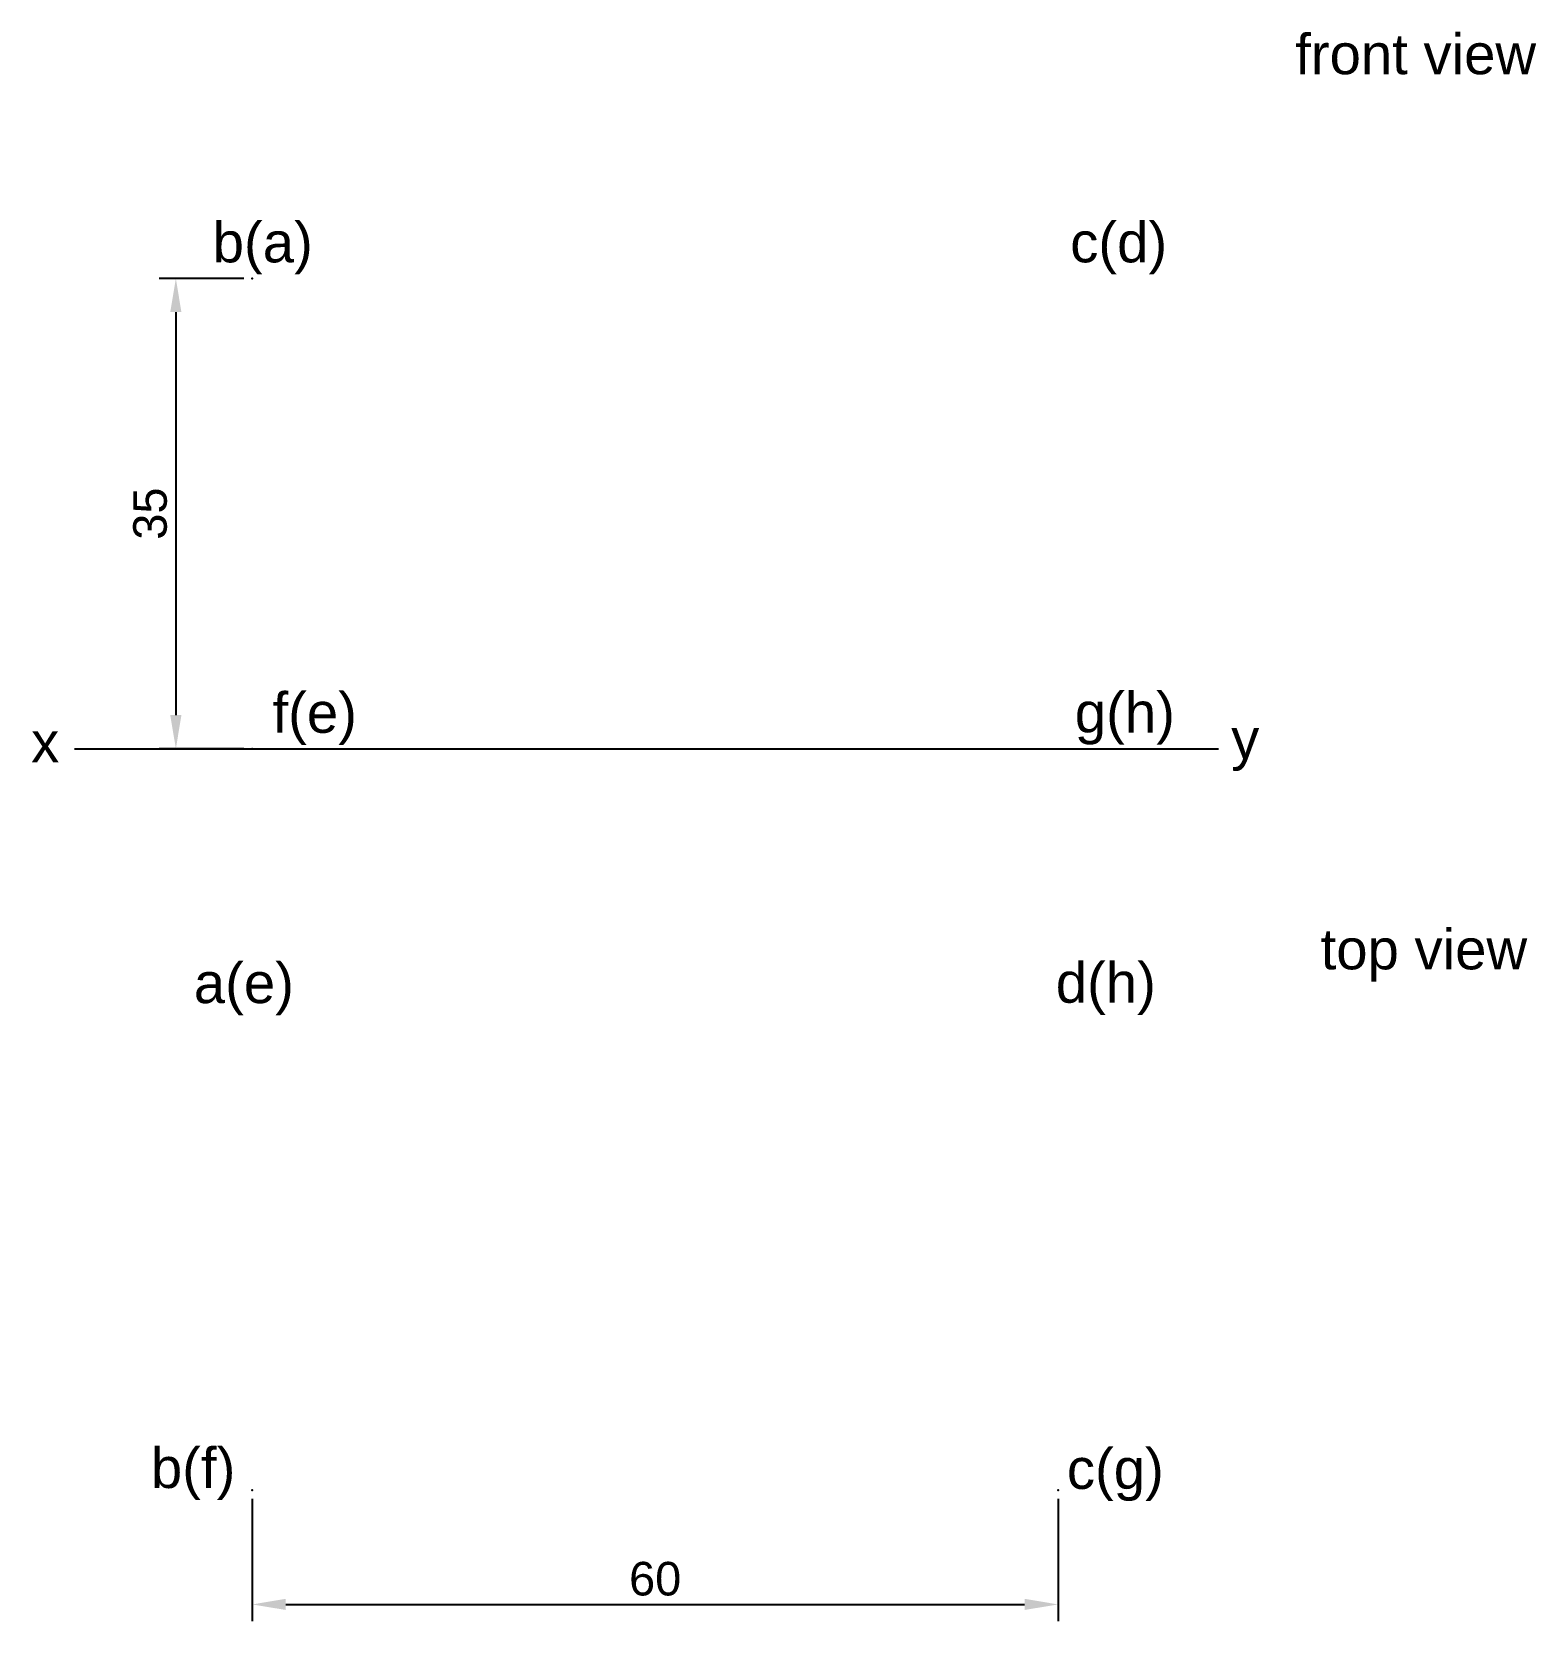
# Paper-space layout 'Layout1' of a CAD drawing. Header units: millimetres. Extents: x 82 to 194, y 51 to 169.
import ezdxf

# ---------------------------------------------------------------- set-up
doc = ezdxf.new("R2010")
doc.units = ezdxf.units.MM
doc.styles.get("Standard").update_dxf_attribs({"font": 'arial.ttf'})
doc.dimstyles.new('ISO-25', dxfattribs={"dimtxt": 2.5, "dimasz": 2.5, "dimexe": 1.25, "dimexo": 0.625, "dimtad": 1, "dimtxsty": 'Standard', "dimcen": 2.5, "dimadec": 0, "dimazin": 0, "dimtfac": 1, "dimtmove": 0, "dimatfit": 3, "dimfxl": 1, "dimarcsym": 0})

# ---------------------------------------------------------------- blocks, each defined once
blk = doc.blocks.new('*D20')
at = {"color": 0, "lineweight": -2, "transparency": 16777216}
for p, q in [((98.16, 150.69), (91.86, 150.69)), ((93.11, 148.19), (93.11, 118.19)), ((98.16, 115.69), (91.86, 115.69))]:
    blk.add_line(p, q, dxfattribs=at)
at = {"color": 0, "transparency": 16777216}
for points in [[(92.69, 148.19), (93.52, 148.19), (93.11, 150.69)], [(92.69, 118.19), (93.52, 118.19), (93.11, 115.69)]]:
    blk.add_solid(points, dxfattribs=at)
at = {"layer": 'Defpoints', "color": 0, "transparency": 16777216}
for p in [(98.79, 150.69), (93.11, 115.69), (98.79, 115.69)]:
    blk.add_point(p, dxfattribs=at)
at = {"color": 0, "transparency": 16777216, "insert": (91.2, 133.19), "char_height": 2.5, "attachment_point": 5, "rotation": 90}
blk.add_mtext('35', dxfattribs=at)
blk = doc.blocks.new('*D21')
at = {"color": 0, "lineweight": -2, "transparency": 16777216}
for p, q in [((98.79, 59.87), (98.79, 50.75)), ((158.79, 59.87), (158.79, 50.75)), ((101.29, 52), (156.29, 52))]:
    blk.add_line(p, q, dxfattribs=at)
at = {"color": 0, "transparency": 16777216}
for points in [[(101.29, 52.42), (101.29, 51.59), (98.79, 52)], [(156.29, 52.42), (156.29, 51.59), (158.79, 52)]]:
    blk.add_solid(points, dxfattribs=at)
at = {"layer": 'Defpoints', "color": 0, "transparency": 16777216}
for p in [(98.79, 60.5), (158.79, 60.5), (158.79, 52)]:
    blk.add_point(p, dxfattribs=at)
at = {"color": 0, "transparency": 16777216, "insert": (128.79, 53.9), "char_height": 2.5, "attachment_point": 5}
blk.add_mtext('60', dxfattribs=at)

psp = doc.layouts.get("Layout1")

# ---------------------------------------------------------------- linework, layer by layer
psp.add_line((85.565, 115.691), (170.731, 115.691))
for p in [(98.788, 150.691), (98.788, 115.691), (98.788, 60.498), (158.788, 60.498)]:
    psp.add_point(p)

# ---------------------------------------------------------------- texts
for s, p in [('front view', (176.439, 165.891)), ('b(a)', (95.85, 151.89)), ('c(d)', (159.689, 151.89)), ('f(e)', (100.303, 116.874)), ('g(h)', (160.032, 116.89)), ('y', (171.67, 114.935)), ('x', (82.335, 114.681)), ('top view', (178.332, 99.269)), ('a(e)', (94.447, 96.756)), ('d(h)', (158.614, 96.786)), ('b(f)', (91.251, 60.669)), ('c(g)', (159.44, 60.597))]:
    psp.add_text(s, height=3).set_placement(p)

# ---------------------------------------------------------------- dimensions: what is measured, and where the dimension line sits
dim = psp.add_linear_dim(base=(93.105, 115.691), p1=(98.788, 150.691), p2=(98.788, 115.691), angle=90, dimstyle='ISO-25')
dim.commit()
dim.dimension.update_dxf_attribs({"geometry": '*D20', "text_midpoint": (91.203, 133.191)})
dim = psp.add_linear_dim(base=(158.788, 52.003), p1=(98.788, 60.498), p2=(158.788, 60.498), dimstyle='ISO-25')
dim.commit()
dim.dimension.update_dxf_attribs({"geometry": '*D21', "text_midpoint": (128.788, 53.904)})

doc.saveas('drawing.dxf')
